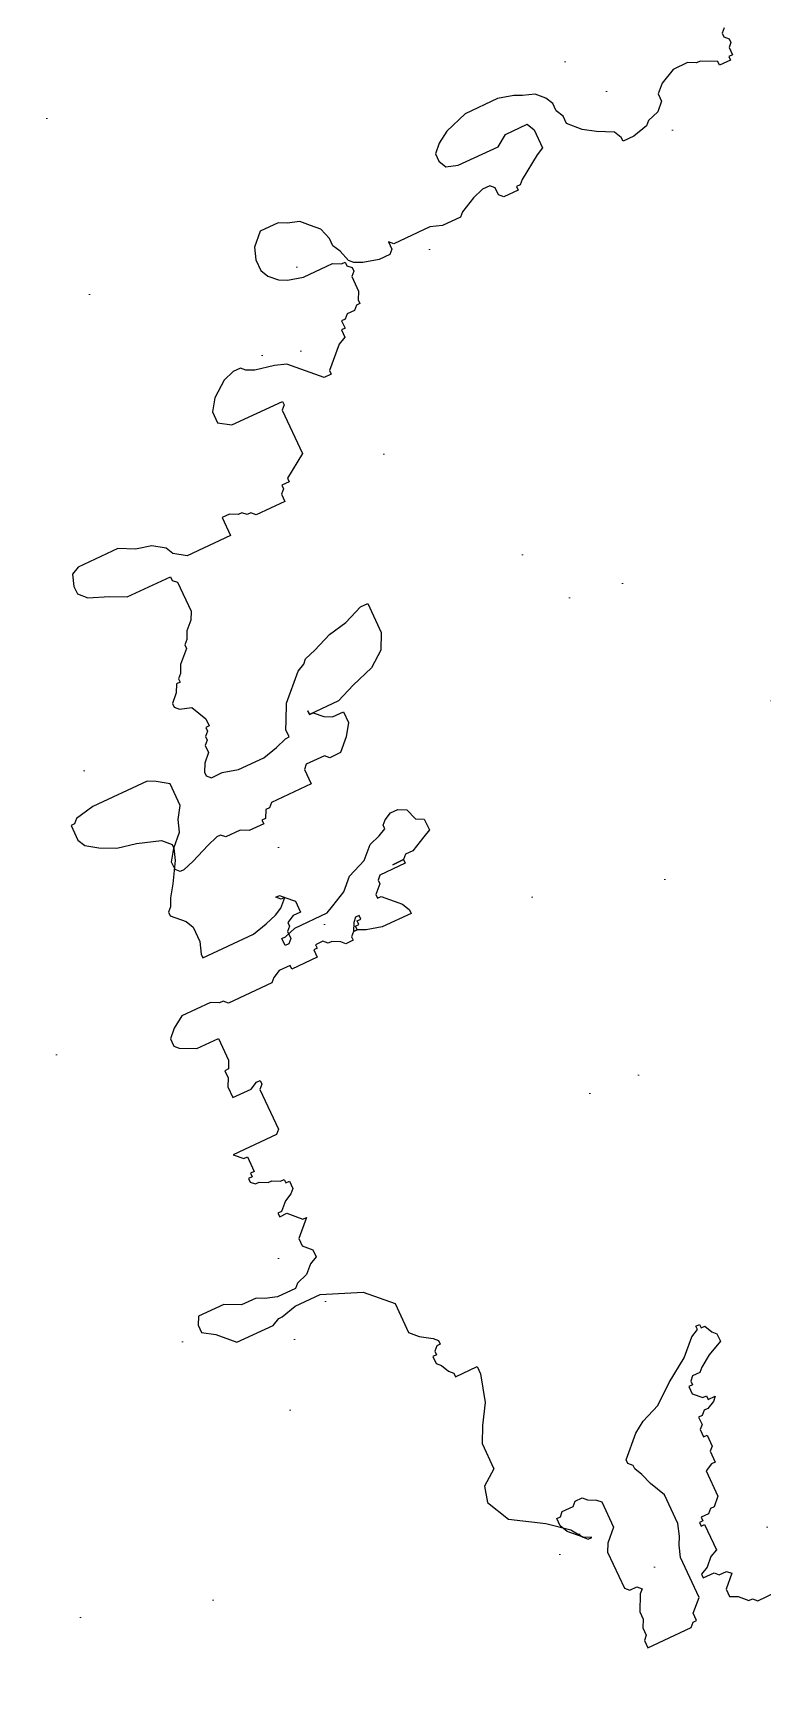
# Model space of a CAD drawing. Header units: millimetres. Extents: x 0 to 71617, y -15450 to 30894.
# Drawn here: x 35533 to 35896, y 16158 to 16978 of the extents above; entities that cross this region are included whole.
import ezdxf

# ---------------------------------------------------------------- set-up
doc = ezdxf.new("R2010")
doc.units = ezdxf.units.MM
doc.layers.add('dwgmodels.com', color=250, linetype='Continuous')
doc.layers.add('tree', color=251, linetype='Continuous', lineweight=0)

# ---------------------------------------------------------------- blocks, each defined once
blk = doc.blocks.new('trees top 025')
at = {"layer": 'dwgmodels.com', "color": 0}
for p, q in [((0.3456, 1.7872), (0.379, 1.7956)), ((0.379, 1.7956), (0.4541, 1.7956)), ((0.4541, 1.7956), (0.5041, 1.7789)), ((0.2873, 1.7539), (0.3039, 1.7705)), ((0.3039, 1.7705), (0.329, 1.7789)), ((0.329, 1.7789), (0.3456, 1.7872)), ((0.5041, 1.7789), (0.5291, 1.7622)), ((0.5291, 1.7622), (0.5458, 1.7455)), ((-0.113, 1.7289), (-0.1047, 1.7205)), ((0.2789, 1.7372), (0.2873, 1.7539)), ((0.2789, 1.7205), (0.2789, 1.7372)), ((0.5458, 1.7289), (0.5374, 1.7122)), ((0.5458, 1.7455), (0.5458, 1.7289)), ((0.846, 1.7205), (0.8627, 1.7372)), ((0.8627, 1.7372), (0.8877, 1.7455)), ((0.8877, 1.7455), (0.9044, 1.7539)), ((0.9044, 1.7539), (0.9461, 1.7539)), ((0.9461, 1.7539), (0.9711, 1.7289)), ((0.9711, 1.7289), (0.9794, 1.7039)), ((-0.1047, 1.7122), (-0.113, 1.7039)), ((-0.113, 1.7039), (-0.113, 1.6955)), ((-0.113, 1.6955), (-0.1047, 1.6872)), ((-0.1047, 1.7205), (-0.1047, 1.7122)), ((-0.0296, 1.6872), (-0.013, 1.6955)), ((-0.013, 1.6955), (0.0204, 1.6955)), ((0.0204, 1.6955), (0.0538, 1.6789)), ((0.2706, 1.7039), (0.2789, 1.7205)), ((0.2706, 1.6872), (0.2706, 1.7039)), ((0.3456, 1.7205), (0.3373, 1.7039)), ((0.3373, 1.7039), (0.3373, 1.6622)), ((0.3957, 1.7205), (0.3456, 1.7205)), ((0.4207, 1.7039), (0.3957, 1.7205)), ((0.5124, 1.7039), (0.4207, 1.7039)), ((0.5374, 1.7122), (0.5124, 1.7039)), ((0.821, 1.6789), (0.8293, 1.7039)), ((0.8293, 1.7039), (0.846, 1.7205)), ((0.9794, 1.7039), (0.9794, 1.6789)), ((-0.1047, 1.6872), (-0.1047, 1.6705)), ((-0.1047, 1.6705), (-0.0963, 1.6705)), ((-0.0963, 1.6705), (-0.0963, 1.6622)), ((-0.0963, 1.6622), (-0.0713, 1.6622)), ((-0.0713, 1.6705), (-0.038, 1.6872)), ((-0.0713, 1.6622), (-0.0713, 1.6705)), ((-0.038, 1.6872), (-0.0296, 1.6872)), ((0.0538, 1.6789), (0.0704, 1.6622)), ((0.0704, 1.6622), (0.0704, 1.6455)), ((0.2205, 1.6455), (0.2456, 1.6622)), ((0.2456, 1.6622), (0.2706, 1.6872)), ((0.3373, 1.6622), (0.354, 1.6539)), ((0.8126, 1.6455), (0.821, 1.6622)), ((0.821, 1.6622), (0.821, 1.6789)), ((0.9711, 1.6622), (0.9544, 1.6455)), ((0.9794, 1.6789), (0.9711, 1.6622)), ((0.0704, 1.6455), (0.0871, 1.6288)), ((0.0871, 1.6288), (0.1121, 1.6205)), ((0.1121, 1.6205), (0.1205, 1.6122)), ((0.1789, 1.6122), (0.1872, 1.6288)), ((0.1872, 1.6288), (0.2205, 1.6455)), ((0.354, 1.6539), (0.404, 1.6205)), ((0.404, 1.6205), (0.4124, 1.6122)), ((0.4624, 1.6288), (0.4707, 1.6372)), ((0.4624, 1.6122), (0.4624, 1.6288)), ((0.4707, 1.6372), (0.4874, 1.6372)), ((0.4874, 1.6372), (0.5124, 1.6288)), ((0.5124, 1.6288), (0.5458, 1.6122)), ((0.7042, 1.6122), (0.7126, 1.6205)), ((0.7126, 1.6205), (0.7126, 1.6038)), ((0.796, 1.6122), (0.8043, 1.6205)), ((0.8043, 1.6205), (0.8126, 1.6455)), ((0.8126, 1.6205), (0.8126, 1.6122)), ((0.821, 1.6205), (0.8126, 1.6205)), ((0.8377, 1.6288), (0.821, 1.6205)), ((0.9044, 1.6288), (0.8377, 1.6288)), ((0.9377, 1.6372), (0.9044, 1.6288)), ((0.9544, 1.6455), (0.9377, 1.6372)), ((0.1205, 1.6122), (0.1538, 1.6038)), ((0.1538, 1.6038), (0.1789, 1.6038)), ((0.1789, 1.6038), (0.1789, 1.6122)), ((0.4124, 1.6122), (0.4207, 1.6122)), ((0.4207, 1.6122), (0.4207, 1.6038)), ((0.4207, 1.6038), (0.4541, 1.6038)), ((0.4541, 1.6038), (0.4624, 1.6122)), ((0.5458, 1.6122), (0.5541, 1.6038)), ((0.5541, 1.6038), (0.5958, 1.6038)), ((0.5958, 1.6038), (0.6208, 1.6122)), ((0.6208, 1.6122), (0.7042, 1.6122)), ((0.7126, 1.6038), (0.7209, 1.5955)), ((0.7209, 1.5955), (0.7459, 1.5955)), ((0.7459, 1.5955), (0.7793, 1.6038)), ((0.7793, 1.6038), (0.796, 1.6122)), ((0.8126, 1.6122), (0.8043, 1.6038)), ((0.8043, 1.6038), (0.8043, 1.5955)), ((0.8043, 1.5955), (0.8126, 1.5872)), ((0.8126, 1.5872), (0.8126, 1.5538)), ((0.8126, 1.5538), (0.821, 1.5372)), ((0.821, 1.5372), (0.821, 1.5288)), ((0.821, 1.5288), (0.8293, 1.5288)), ((0.8293, 1.5288), (0.8377, 1.5205)), ((0.8377, 1.5205), (0.8543, 1.5205)), ((0.8543, 1.5205), (0.8627, 1.5122)), ((0.8627, 1.5122), (0.871, 1.5122)), ((0.871, 1.5122), (0.871, 1.4955)), ((0.871, 1.4955), (0.8794, 1.4955)), ((0.8794, 1.4955), (0.8794, 1.4788)), ((1.0128, 1.4788), (1.0378, 1.4872)), ((1.0378, 1.4872), (1.0795, 1.4955)), ((1.0795, 1.4955), (1.0962, 1.5038)), ((1.0962, 1.5038), (1.1045, 1.5122)), ((1.1045, 1.5122), (1.1212, 1.5122)), ((1.1212, 1.5122), (1.1462, 1.5038)), ((1.1462, 1.5038), (1.1796, 1.4788)), ((0.8794, 1.4788), (0.896, 1.4705)), ((0.896, 1.4705), (0.9377, 1.4288)), ((0.9544, 1.4205), (1.0128, 1.4788)), ((1.1796, 1.4788), (1.1963, 1.4538)), ((1.1963, 1.4538), (1.1963, 1.4288)), ((0.9377, 1.4288), (0.9377, 1.4205)), ((0.9377, 1.4205), (0.9544, 1.4205)), ((1.1963, 1.4288), (1.1712, 1.4121)), ((1.0545, 1.4121), (1.0545, 1.4038)), ((1.1712, 1.4121), (1.0545, 1.4121)), ((1.0545, 1.4038), (1.0628, 1.3955)), ((1.0628, 1.3955), (1.0628, 1.2954)), ((1.0628, 1.2954), (1.1129, 1.2621)), ((1.4631, 1.2621), (1.4965, 1.2788)), ((1.4965, 1.2788), (1.5882, 1.2788)), ((1.5882, 1.2788), (1.6049, 1.2704)), ((1.1129, 1.2621), (1.1129, 1.2538)), ((1.1129, 1.2538), (1.1295, 1.2538)), ((1.1295, 1.2538), (1.1295, 1.2454)), ((1.1295, 1.2454), (1.1379, 1.2371)), ((1.2379, 1.2371), (1.2546, 1.2454)), ((1.2546, 1.2454), (1.2713, 1.2454)), ((1.2713, 1.2454), (1.2713, 1.2038)), ((1.4047, 1.2371), (1.4298, 1.2538)), ((1.4298, 1.2538), (1.4631, 1.2621)), ((1.6049, 1.2704), (1.6132, 1.2454)), ((1.6132, 1.2454), (1.6132, 1.2288)), ((1.1379, 1.2371), (1.1379, 1.2204)), ((1.1379, 1.2204), (1.2046, 1.2204)), ((1.2046, 1.2204), (1.2129, 1.2288)), ((1.2129, 1.2288), (1.2213, 1.2288)), ((1.2213, 1.2288), (1.2296, 1.2371)), ((1.2296, 1.2371), (1.2379, 1.2371)), ((1.3714, 1.2038), (1.3964, 1.2204)), ((1.3964, 1.2204), (1.4047, 1.2371)), ((1.5965, 1.2121), (1.5548, 1.1954)), ((1.6132, 1.2288), (1.5965, 1.2121)), ((1.2713, 1.2038), (1.3714, 1.2038)), ((1.4214, 1.1788), (1.4214, 1.1704)), ((1.5215, 1.1788), (1.4214, 1.1788)), ((1.5548, 1.1954), (1.5215, 1.1788)), ((1.4214, 1.1704), (1.4131, 1.1621)), ((1.4131, 1.1621), (1.4131, 1.0954)), ((1.4131, 1.0954), (1.4214, 1.0787)), ((1.4214, 1.0787), (1.4381, 1.0621)), ((1.4381, 1.0621), (1.4464, 1.0454)), ((1.4464, 1.0454), (1.4548, 1.0371)), ((1.4548, 1.0371), (1.4548, 1.0287)), ((1.4548, 1.0287), (1.4798, 1.0037)), ((1.4798, 1.0037), (1.4881, 0.987)), ((1.4881, 0.987), (1.4965, 0.9787)), ((1.4965, 0.9787), (1.4965, 0.9704)), ((1.4965, 0.9704), (1.5048, 0.9704)), ((1.5048, 0.9704), (1.5131, 0.9537)), ((1.0712, 0.9537), (1.0712, 0.887)), ((1.0878, 0.9537), (1.0712, 0.9537)), ((1.1295, 0.937), (1.0878, 0.9537)), ((1.1712, 0.9287), (1.1295, 0.937)), ((1.5131, 0.9537), (1.5298, 0.937)), ((1.5298, 0.937), (1.5298, 0.9287)), ((1.2129, 0.912), (1.1712, 0.9287)), ((1.2379, 0.9037), (1.2129, 0.912)), ((1.2463, 0.8954), (1.2379, 0.9037)), ((1.4965, 0.912), (1.4798, 0.8787)), ((1.5215, 0.9204), (1.4965, 0.912)), ((1.5298, 0.9287), (1.5215, 0.9204)), ((1.0712, 0.887), (1.0878, 0.8537)), ((1.263, 0.887), (1.2463, 0.8954)), ((1.313, 0.837), (1.263, 0.887)), ((1.4798, 0.8787), (1.4798, 0.862)), ((1.4798, 0.862), (1.4881, 0.862)), ((1.4881, 0.862), (1.4881, 0.8537)), ((1.0878, 0.8537), (1.1212, 0.8287)), ((1.1212, 0.8287), (1.1712, 0.812)), ((1.3297, 0.8037), (1.313, 0.837)), ((1.4881, 0.8537), (1.4965, 0.8453)), ((1.4965, 0.8453), (1.4965, 0.837)), ((1.4965, 0.837), (1.5048, 0.8287)), ((1.5048, 0.8287), (1.5048, 0.812)), ((1.1712, 0.812), (1.2129, 0.7953)), ((1.2129, 0.7953), (1.2796, 0.7953)), ((1.2713, 0.7953), (1.2546, 0.7787)), ((1.2796, 0.7953), (1.2713, 0.7953)), ((1.2796, 0.8037), (1.2796, 0.7953)), ((1.2796, 0.7953), (1.2796, 0.8037)), ((1.338, 0.787), (1.3297, 0.8037)), ((1.5048, 0.812), (1.5215, 0.7953)), ((1.5215, 0.7953), (1.5298, 0.7787)), ((1.6049, 0.787), (1.6299, 0.8037)), ((1.6299, 0.8037), (1.6466, 0.812)), ((1.6466, 0.812), (1.7717, 0.812)), ((1.7717, 0.812), (1.8134, 0.8037)), ((1.8134, 0.8037), (1.8217, 0.7953)), ((1.8217, 0.7953), (1.83, 0.7953)), ((1.83, 0.7953), (1.83, 0.762)), ((1.2129, 0.7703), (1.2129, 0.7453)), ((1.2379, 0.7703), (1.2129, 0.7703)), ((1.2546, 0.7787), (1.2379, 0.7703)), ((1.338, 0.7703), (1.338, 0.787)), ((1.3464, 0.7703), (1.338, 0.7703)), ((1.3714, 0.762), (1.3464, 0.7703)), ((1.4047, 0.7537), (1.3714, 0.762)), ((1.4965, 0.762), (1.4631, 0.7537)), ((1.5215, 0.762), (1.4965, 0.762)), ((1.5298, 0.7703), (1.5215, 0.762)), ((1.5298, 0.7787), (1.5298, 0.7703)), ((1.6049, 0.737), (1.6049, 0.787)), ((1.83, 0.762), (1.8217, 0.7453)), ((1.2129, 0.7453), (1.2296, 0.7203)), ((1.4631, 0.7537), (1.4047, 0.7537)), ((1.6216, 0.712), (1.6049, 0.737)), ((1.7967, 0.7287), (1.7633, 0.712)), ((1.8217, 0.7453), (1.7967, 0.7287)), ((1.2296, 0.7203), (1.2546, 0.6953)), ((1.2546, 0.6953), (1.2796, 0.6953)), ((1.2796, 0.6953), (1.288, 0.7036)), ((1.288, 0.7036), (1.3297, 0.7036)), ((1.3297, 0.7036), (1.338, 0.6953)), ((1.338, 0.6953), (1.338, 0.662)), ((1.6299, 0.687), (1.6216, 0.712)), ((1.7216, 0.7036), (1.6716, 0.687)), ((1.7633, 0.712), (1.7216, 0.7036)), ((1.338, 0.662), (1.4298, 0.662)), ((1.4298, 0.662), (1.4381, 0.6536)), ((1.6549, 0.662), (1.6299, 0.687)), ((1.6716, 0.687), (1.6549, 0.6703)), ((1.6549, 0.6703), (1.6549, 0.662)), ((1.6549, 0.662), (1.6633, 0.637)), ((1.6716, 0.637), (1.6549, 0.662)), ((1.4381, 0.6536), (1.4464, 0.6536)), ((1.4464, 0.6536), (1.4548, 0.637)), ((1.4548, 0.637), (1.4631, 0.637)), ((1.4631, 0.637), (1.4631, 0.6286)), ((1.4631, 0.6286), (1.4965, 0.6286)), ((1.4965, 0.6286), (1.5131, 0.637)), ((1.5131, 0.637), (1.5465, 0.637)), ((1.5465, 0.637), (1.5548, 0.6453)), ((1.5548, 0.6453), (1.5632, 0.6453)), ((1.5632, 0.6453), (1.5882, 0.637)), ((1.5882, 0.637), (1.6299, 0.6203)), ((1.6633, 0.637), (1.6883, 0.5953)), ((1.6716, 0.6203), (1.6716, 0.637)), ((1.6299, 0.6203), (1.6549, 0.612)), ((1.6549, 0.612), (1.6633, 0.612)), ((1.6633, 0.612), (1.6716, 0.6203)), ((1.6883, 0.5953), (1.705, 0.5703)), ((1.705, 0.5703), (1.7133, 0.5536)), ((1.7133, 0.5536), (1.7216, 0.5453)), ((1.1796, 0.5286), (1.1712, 0.5036)), ((1.1963, 0.5369), (1.1796, 0.5286)), ((1.2129, 0.5369), (1.1963, 0.5369)), ((1.2296, 0.5286), (1.2129, 0.5369)), ((1.2379, 0.5203), (1.2296, 0.5286)), ((1.2379, 0.5119), (1.2379, 0.5203)), ((1.7216, 0.5369), (1.6966, 0.5119)), ((1.7216, 0.5453), (1.7216, 0.5369)), ((1.1712, 0.5036), (1.1546, 0.4953)), ((1.1546, 0.4953), (1.1546, 0.4703)), ((1.2546, 0.5036), (1.2379, 0.5119)), ((1.2796, 0.4953), (1.2546, 0.5036)), ((1.3047, 0.4703), (1.2796, 0.4953)), ((1.6966, 0.5119), (1.6883, 0.4953)), ((1.6883, 0.4953), (1.6883, 0.4619)), ((1.1546, 0.4703), (1.1712, 0.4619)), ((1.1712, 0.4619), (1.2046, 0.4453)), ((1.3464, 0.4536), (1.3047, 0.4703)), ((1.3714, 0.4286), (1.3464, 0.4536)), ((1.4881, 0.4703), (1.4715, 0.4536)), ((1.4715, 0.4536), (1.4715, 0.4286)), ((1.4965, 0.4786), (1.4881, 0.4703)), ((1.4881, 0.4703), (1.4965, 0.4703)), ((1.4965, 0.4619), (1.4881, 0.4703)), ((1.5048, 0.4786), (1.4965, 0.4786)), ((1.4965, 0.4703), (1.5048, 0.4786)), ((1.5048, 0.4536), (1.4965, 0.4619)), ((1.5215, 0.4453), (1.5048, 0.4536)), ((1.6883, 0.4619), (1.6966, 0.4369)), ((1.2046, 0.4453), (1.2213, 0.4453)), ((1.2213, 0.4453), (1.2296, 0.4369)), ((1.2296, 0.4369), (1.2296, 0.4286)), ((1.2546, 0.4369), (1.2296, 0.4369)), ((1.2296, 0.4369), (1.2546, 0.4369)), ((1.2296, 0.4286), (1.288, 0.4286)), ((1.288, 0.4286), (1.2963, 0.4203)), ((1.2963, 0.4203), (1.2963, 0.4119)), ((1.4047, 0.4119), (1.3714, 0.4286)), ((1.4715, 0.4286), (1.4881, 0.4286)), ((1.4881, 0.4286), (1.5048, 0.4203)), ((1.5048, 0.4203), (1.5048, 0.4119)), ((1.5465, 0.4369), (1.5215, 0.4453)), ((1.5799, 0.4286), (1.5465, 0.4369)), ((1.6966, 0.4286), (1.5799, 0.4286)), ((1.6966, 0.4369), (1.6966, 0.4286)), ((1.3047, 0.3869), (1.2713, 0.3536)), ((1.2963, 0.4119), (1.313, 0.3952)), ((1.313, 0.3869), (1.3047, 0.3869)), ((1.313, 0.3952), (1.313, 0.3869)), ((1.4214, 0.4036), (1.4047, 0.4119)), ((1.4965, 0.4036), (1.4214, 0.4036)), ((1.5215, 0.3952), (1.4965, 0.4036)), ((1.5048, 0.4119), (1.5131, 0.4036)), ((1.5131, 0.4036), (1.5131, 0.3869)), ((1.5131, 0.3869), (1.5215, 0.3786)), ((1.5298, 0.3952), (1.5215, 0.3952)), ((1.5298, 0.3786), (1.5298, 0.3952)), ((1.2713, 0.3536), (1.263, 0.3369)), ((1.363, 0.3702), (1.3714, 0.3702)), ((1.363, 0.3619), (1.363, 0.3702)), ((1.3714, 0.3619), (1.363, 0.3619)), ((1.363, 0.3369), (1.3797, 0.3452)), ((1.3714, 0.3702), (1.3797, 0.3619)), ((1.3714, 0.3536), (1.3714, 0.3619)), ((1.3797, 0.3536), (1.3714, 0.3536)), ((1.3797, 0.3619), (1.3881, 0.3452)), ((1.3797, 0.3452), (1.3797, 0.3536)), ((1.3881, 0.3452), (1.3797, 0.3452)), ((1.3797, 0.3452), (1.3881, 0.3452)), ((1.3881, 0.3452), (1.3964, 0.3369)), ((1.4214, 0.3369), (1.4381, 0.3452)), ((1.4381, 0.3452), (1.4464, 0.3452)), ((1.4464, 0.3452), (1.4548, 0.3536)), ((1.4548, 0.3536), (1.4715, 0.3536)), ((1.4715, 0.3536), (1.4715, 0.3452)), ((1.4715, 0.3452), (1.4798, 0.3452)), ((1.4798, 0.3452), (1.4798, 0.3286)), ((1.5215, 0.3786), (1.5298, 0.3786)), ((1.263, 0.3369), (1.263, 0.3286)), ((1.263, 0.3286), (1.3297, 0.3286)), ((1.3297, 0.3286), (1.363, 0.3369)), ((1.3964, 0.3369), (1.3964, 0.3286)), ((1.3964, 0.3286), (1.4131, 0.3286)), ((1.4131, 0.3286), (1.4214, 0.3369)), ((1.4798, 0.3286), (1.5382, 0.3286)), ((1.5382, 0.3369), (1.5632, 0.3369)), ((1.5382, 0.3286), (1.5382, 0.3369)), ((1.5632, 0.3369), (1.5799, 0.3286)), ((1.5799, 0.3286), (1.5882, 0.3202)), ((1.5882, 0.3202), (1.6883, 0.3202)), ((1.6883, 0.3202), (1.6966, 0.3286)), ((1.6966, 0.3286), (1.705, 0.3286)), ((1.705, 0.3286), (1.7216, 0.3369)), ((1.7216, 0.3369), (1.7883, 0.3369)), ((1.7883, 0.3369), (1.8134, 0.3202)), ((1.8134, 0.3202), (1.83, 0.3036)), ((1.8217, 0.2786), (1.7883, 0.2619)), ((1.83, 0.2869), (1.8217, 0.2786)), ((1.83, 0.3036), (1.83, 0.2869)), ((1.7383, 0.2619), (1.7383, 0.2119)), ((1.7883, 0.2619), (1.7383, 0.2619)), ((1.7383, 0.2119), (1.7466, 0.1952)), ((1.7466, 0.1952), (1.755, 0.1952)), ((1.755, 0.1952), (1.755, 0.1785)), ((1.755, 0.1785), (1.7633, 0.1619)), ((1.6966, 0.1452), (1.6966, 0.1369)), ((1.705, 0.1452), (1.6966, 0.1452)), ((1.7216, 0.1369), (1.705, 0.1452)), ((1.7633, 0.1619), (1.7633, 0.1369)), ((1.6966, 0.1369), (1.705, 0.1285)), ((1.705, 0.1285), (1.705, 0.0368)), ((1.7633, 0.1369), (1.7216, 0.1369)), ((1.705, 0.0368), (1.7133, 0.0285)), ((1.7133, 0.0285), (1.8134, 0.0285)), ((1.7883, 0.0118), (1.7883, -0.0215)), ((1.7967, 0.0118), (1.7883, 0.0118)), ((1.8134, 0.0285), (1.7967, 0.0118)), ((1.7883, -0.0215), (1.7967, -0.0215)), ((1.7967, -0.0215), (1.7967, -0.0298)), ((1.7967, -0.0298), (1.805, -0.0298)), ((1.805, -0.0298), (1.805, -0.0382)), ((1.7383, -0.0632), (1.7383, -0.0715)), ((1.7466, -0.0632), (1.7383, -0.0632)), ((1.7633, -0.0549), (1.7466, -0.0632)), ((1.7717, -0.0549), (1.7633, -0.0549)), ((1.7883, -0.0465), (1.7717, -0.0549)), ((1.7967, -0.0465), (1.7883, -0.0465)), ((1.805, -0.0382), (1.7967, -0.0465)), ((1.73, -0.0715), (1.73, -0.0882)), ((1.7383, -0.0715), (1.73, -0.0715)), ((1.73, -0.0882), (1.7383, -0.0965)), ((1.7383, -0.0965), (1.755, -0.1049)), ((1.7633, -0.1299), (1.7383, -0.1549)), ((1.755, -0.1049), (1.7717, -0.1215)), ((1.78, -0.1299), (1.7633, -0.1299)), ((1.7717, -0.1215), (1.78, -0.1215)), ((1.78, -0.1215), (1.78, -0.1299)), ((1.73, -0.1549), (1.7633, -0.1882)), ((1.7383, -0.1549), (1.73, -0.1549)), ((1.7633, -0.2049), (1.7466, -0.2216)), ((1.7633, -0.1882), (1.7633, -0.2049)), ((1.7466, -0.2216), (1.7466, -0.2382)), ((1.7466, -0.2382), (1.7633, -0.2466)), ((1.7633, -0.2466), (1.78, -0.2632)), ((1.78, -0.2632), (1.805, -0.2716)), ((1.805, -0.2716), (1.8134, -0.2799)), ((1.8551, -0.2799), (1.8801, -0.2716)), ((1.8801, -0.2716), (1.8968, -0.2632)), ((1.8968, -0.2632), (1.9301, -0.2632)), ((1.9301, -0.2632), (1.9635, -0.2466)), ((1.9635, -0.2466), (2.0218, -0.2466)), ((2.0218, -0.2466), (2.0302, -0.2632)), ((2.0302, -0.2632), (2.0302, -0.2799)), ((1.8134, -0.2799), (1.8551, -0.2799)), ((2.0052, -0.2966), (1.9718, -0.3299)), ((2.0302, -0.2799), (2.0052, -0.2966)), ((1.7717, -0.3132), (1.6883, -0.3466)), ((1.83, -0.3132), (1.7717, -0.3132)), ((1.8634, -0.3216), (1.83, -0.3132)), ((1.8717, -0.3216), (1.8634, -0.3216)), ((1.8884, -0.3299), (1.8717, -0.3216)), ((1.9718, -0.3299), (1.8884, -0.3299)), ((1.6883, -0.3466), (1.6382, -0.3966)), ((1.6382, -0.3966), (1.6382, -0.4633)), ((1.6216, -0.4799), (1.5965, -0.4966)), ((1.6382, -0.4633), (1.6216, -0.4799)), ((1.5965, -0.4966), (1.5882, -0.5049)), ((1.5882, -0.5049), (1.5882, -0.5133)), ((1.5882, -0.5133), (1.5965, -0.5133)), ((1.5965, -0.5133), (1.6049, -0.5216)), ((1.6049, -0.5216), (1.6049, -0.53)), ((1.6049, -0.53), (1.6132, -0.53)), ((1.6132, -0.5466), (1.6049, -0.555)), ((1.6132, -0.53), (1.6132, -0.5466)), ((1.5965, -0.5716), (1.5882, -0.58)), ((1.5882, -0.58), (1.5882, -0.5883)), ((1.6049, -0.555), (1.5965, -0.5716)), ((1.5382, -0.5883), (1.5382, -0.605)), ((1.5882, -0.5883), (1.5382, -0.5883)), ((1.5382, -0.605), (1.5548, -0.6633)), ((1.5548, -0.6633), (1.5799, -0.705)), ((1.0712, -0.7133), (1.0628, -0.73)), ((1.0795, -0.7133), (1.0712, -0.7133)), ((1.0795, -0.705), (1.0795, -0.7133)), ((1.0878, -0.705), (1.0795, -0.705)), ((1.0878, -0.7133), (1.0878, -0.705)), ((1.1045, -0.7217), (1.0878, -0.7133)), ((1.1379, -0.755), (1.1045, -0.7217)), ((1.5799, -0.705), (1.5965, -0.7383)), ((1.0628, -0.73), (1.0545, -0.7383)), ((1.0545, -0.7383), (1.0545, -0.755)), ((1.0545, -0.755), (1.0878, -0.7717)), ((1.1879, -0.7883), (1.1379, -0.755)), ((1.5965, -0.7383), (1.5965, -0.7967)), ((1.0878, -0.7717), (1.1129, -0.7883)), ((1.1129, -0.7883), (1.1212, -0.7967)), ((1.2296, -0.8217), (1.1879, -0.7883)), ((1.1212, -0.7967), (1.1379, -0.7967)), ((1.1379, -0.7967), (1.1462, -0.805)), ((1.1462, -0.805), (1.1462, -0.8133)), ((1.1462, -0.8133), (1.1546, -0.8133)), ((1.1546, -0.8133), (1.1546, -0.83)), ((1.2713, -0.8384), (1.2296, -0.8217)), ((1.5965, -0.7967), (1.6299, -0.8217)), ((1.6299, -0.8217), (1.6382, -0.855)), ((1.1129, -0.855), (1.1212, -0.8634)), ((1.1295, -0.855), (1.1129, -0.855)), ((1.1295, -0.8467), (1.1295, -0.855)), ((1.1379, -0.8467), (1.1295, -0.8467)), ((1.1546, -0.83), (1.1379, -0.8467)), ((1.2963, -0.855), (1.2713, -0.8384)), ((1.338, -0.8967), (1.2963, -0.855)), ((1.6382, -0.855), (1.6132, -0.905)), ((1.1212, -0.8634), (1.1379, -0.8717)), ((1.1379, -0.8717), (1.1462, -0.8717)), ((1.1462, -0.8717), (1.1546, -0.88)), ((1.1546, -0.88), (1.1629, -0.88)), ((1.1629, -0.88), (1.1629, -0.8967)), ((1.1629, -0.8967), (1.1712, -0.905)), ((1.1629, -0.9217), (1.1629, -0.9467)), ((1.1712, -0.9217), (1.1629, -0.9217)), ((1.1712, -0.905), (1.1712, -0.9217)), ((1.3213, -0.9384), (1.3297, -0.9217)), ((1.3297, -0.9134), (1.338, -0.905)), ((1.3297, -0.9217), (1.3297, -0.9134)), ((1.338, -0.905), (1.338, -0.8967)), ((1.4548, -0.93), (1.4464, -0.9384)), ((1.4715, -0.93), (1.4548, -0.93)), ((1.4798, -0.9384), (1.4715, -0.93)), ((1.6132, -0.905), (1.5465, -0.9467)), ((1.1629, -0.9467), (1.1712, -0.955)), ((1.1712, -0.955), (1.1712, -0.9801)), ((1.2963, -0.9967), (1.313, -0.9634)), ((1.313, -0.9634), (1.3213, -0.9384)), ((1.4298, -0.9467), (1.4214, -0.955)), ((1.4214, -0.955), (1.4214, -1.0134)), ((1.4464, -0.9384), (1.4298, -0.9467)), ((1.5048, -0.9384), (1.4798, -0.9384)), ((1.5131, -0.9467), (1.5048, -0.9384)), ((1.5465, -0.9467), (1.5048, -0.9801)), ((1.5215, -0.9467), (1.5131, -0.9467)), ((1.5131, -0.9801), (1.5215, -0.9634)), ((1.5215, -0.9634), (1.5215, -0.9467)), ((1.1712, -0.9801), (1.1796, -0.9801)), ((1.1796, -0.9801), (1.1963, -0.9884)), ((1.1963, -0.9884), (1.1963, -1.0467)), ((1.2963, -1.0634), (1.2963, -0.9967)), ((1.4881, -1.0051), (1.5131, -0.9801)), ((1.5048, -0.9801), (1.4881, -1.0051)), ((1.4214, -1.0134), (1.4464, -1.0384)), ((1.4715, -1.0134), (1.4881, -1.0051)), ((1.4798, -1.0134), (1.4715, -1.0134)), ((1.4881, -1.0051), (1.4798, -1.0134)), ((1.1963, -1.0467), (1.2129, -1.0634)), ((1.2129, -1.0634), (1.2213, -1.0634)), ((1.2213, -1.0634), (1.2296, -1.0717)), ((1.3047, -1.0884), (1.2963, -1.0634)), ((1.4464, -1.0384), (1.4548, -1.0551)), ((1.4548, -1.0551), (1.4548, -1.1384)), ((1.2296, -1.0717), (1.2463, -1.0717)), ((1.2463, -1.0717), (1.2463, -1.0801)), ((1.2463, -1.0801), (1.2546, -1.0801)), ((1.2463, -1.0884), (1.2463, -1.1468)), ((1.2546, -1.0884), (1.2463, -1.0884)), ((1.2546, -1.0801), (1.2546, -1.0884)), ((1.313, -1.1051), (1.3047, -1.0884)), ((1.3213, -1.1301), (1.313, -1.1051)), ((1.3213, -1.2218), (1.3213, -1.1301)), ((1.2463, -1.1468), (1.263, -1.1551)), ((1.263, -1.1551), (1.2796, -1.1718)), ((1.2796, -1.1718), (1.2963, -1.1801)), ((1.4298, -1.1468), (1.4214, -1.1551)), ((1.4214, -1.1551), (1.4298, -1.1634)), ((1.4464, -1.1468), (1.4298, -1.1468)), ((1.4298, -1.1634), (1.4464, -1.1968)), ((1.4548, -1.1384), (1.4464, -1.1468)), ((1.2463, -1.1968), (1.2379, -1.2051)), ((1.2379, -1.2051), (1.263, -1.2301)), ((1.263, -1.1968), (1.2463, -1.1968)), ((1.2713, -1.1884), (1.263, -1.1968)), ((1.2963, -1.1884), (1.2713, -1.1884)), ((1.2963, -1.1801), (1.2963, -1.1884)), ((1.4464, -1.1968), (1.4464, -1.2134)), ((1.263, -1.2301), (1.263, -1.2468)), ((1.3464, -1.2468), (1.3213, -1.2218)), ((1.4464, -1.2134), (1.4548, -1.2301)), ((1.4548, -1.2301), (1.4548, -1.2468)), ((1.2213, -1.2718), (1.2129, -1.2801)), ((1.2296, -1.2718), (1.2213, -1.2718)), ((1.2463, -1.2551), (1.2296, -1.2718)), ((1.263, -1.2468), (1.2463, -1.2551)), ((1.3464, -1.2634), (1.3464, -1.2468)), ((1.3547, -1.2634), (1.3464, -1.2634)), ((1.363, -1.2718), (1.3547, -1.2634)), ((1.4631, -1.2718), (1.363, -1.2718)), ((1.4548, -1.2468), (1.4631, -1.2551)), ((1.4631, -1.2551), (1.4631, -1.2718)), ((1.2129, -1.2801), (1.1712, -1.2801))]:
    blk.add_line(p, q, dxfattribs=at)
blk = doc.blocks.new('trerwe')
at = {"color": 0, "xscale": 2, "yscale": 2}
blk.add_blockref('trees top 025', (0, 0), dxfattribs=at)
blk = doc.blocks.new('LANDSCAPE SITE')
h = blk.add_hatch()
h.set_pattern_fill('AR-SAND', color=256, scale=5, angle=180, style=0)
h.paths.add_polyline_path([(17894.77, 730.5), (17400, 730.5), (17400, 3790), (15410, 3790), (15410, 110), (17894.77, 110)])
at = {"xscale": -119.0039728284955, "yscale": 119.0039728285046, "zscale": 119.003972828398, "rotation": 25.00666245952974}
blk.add_blockref('trerwe', (17520.62, 3349.99, 0), dxfattribs=at)

msp = doc.modelspace()

# ---------------------------------------------------------------- block references
at = {"layer": 'tree'}
msp.add_blockref('LANDSCAPE SITE', (18506.55, 13246.73), dxfattribs=at)

doc.saveas('drawing.dxf')
